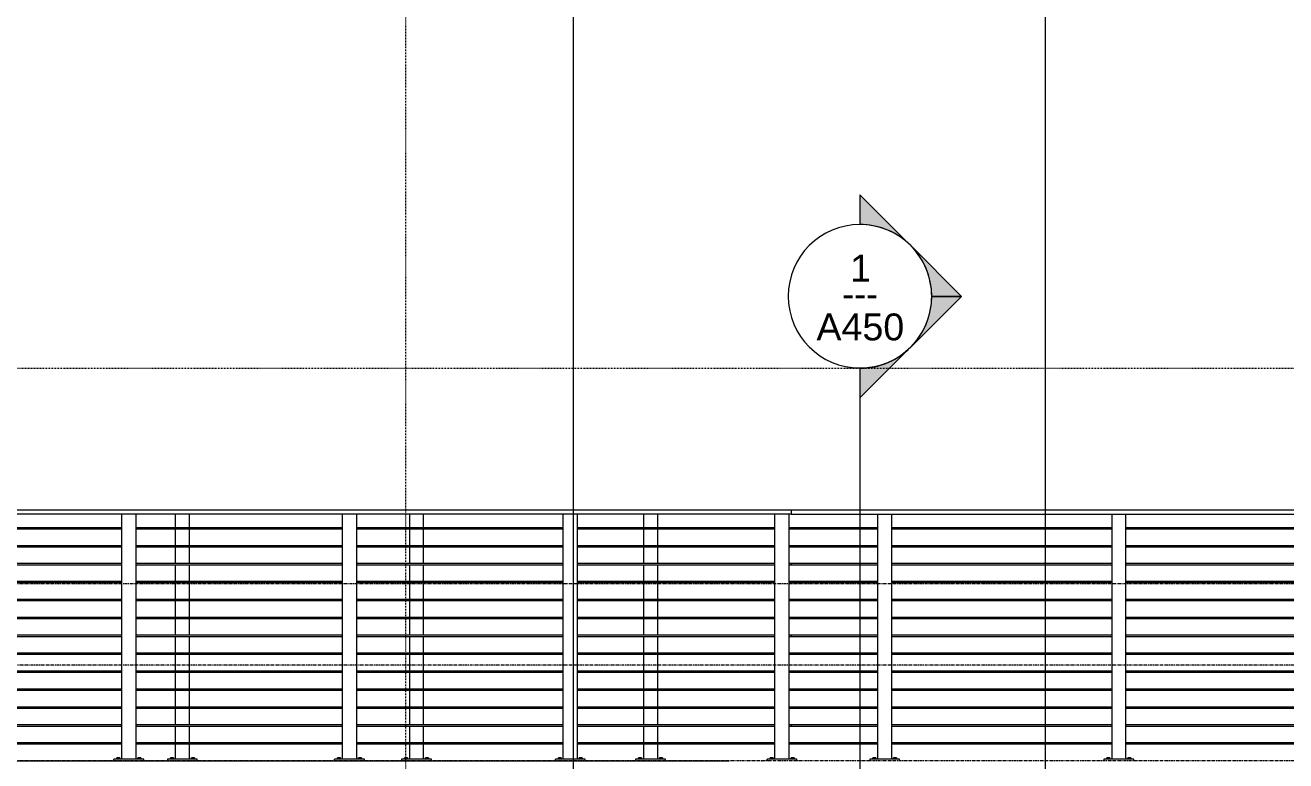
# Model space of a CAD drawing. Header units: inches. Extents: x -3210 to -1935, y -327 to 478.
# Drawn here: x -2940.5 to -2729.6, y 2.4 to 125.5 of the extents above; entities that cross this region are included whole.
import ezdxf

# ---------------------------------------------------------------- set-up
doc = ezdxf.new("R2010")
doc.units = ezdxf.units.IN
doc.header["$MEASUREMENT"] = 0
doc.linetypes.add('Aligning Line 1_8_', pattern=[0.25, 0.125, -0.125])
doc.linetypes.add('Grid Line 1_2_', pattern=[0.875, 0.5, -0.125, 0.125, -0.125])
for name, color, linetype, lineweight in [('A-FLOR', 192, 'Continuous', 18), ('A-FLOR-HRAL', 11, 'Continuous', 9), ('A-FLOR-LEVL-1', 51, 'Grid Line 1_2_', 9), ('G-ANNO-SYMB', 111, 'Aligning Line 1_8_', 9), ('G-ANNO-SYMB-1', 111, 'Continuous', 9)]:
    doc.layers.add(name, color=color, linetype=linetype, lineweight=lineweight)
doc.styles.add('Arial_1', font='arial.ttf', dxfattribs={"height": 4.5})
doc.styles.add('Century Gothic', font='ufonts.com_century-gothic.ttf', dxfattribs={"height": 4.5})

# ---------------------------------------------------------------- blocks, each defined once
blk = doc.blocks.new('Railing - 2_ x 1_2_ 2-1559248-BUILDING SECTION - NORTH_SOUTH - LOOKING EAST')
at = {"layer": 'A-FLOR-HRAL'}
for p, q in [((-2758.69, 43.62), (-2758.69, 2.62)), ((-2756.32, 2.62), (-2756.32, 43.62)), ((-2755, 2.62), (-2760, 2.62)), ((-2760, 2.62), (-2760, 2.37)), ((-2759.5, 2.62), (-2759.5, 2.87)), ((-2759.25, 2.87), (-2759.5, 2.87)), ((-2759, 2.87), (-2759.25, 2.87)), ((-2759, 2.87), (-2759, 2.62)), ((-2756, 2.62), (-2756, 2.87)), ((-2755.75, 2.87), (-2756, 2.87)), ((-2755.5, 2.87), (-2755.75, 2.87)), ((-2755.5, 2.87), (-2755.5, 2.62)), ((-2755, 2.37), (-2755, 2.62))]:
    blk.add_line(p, q, dxfattribs=at)
blk = doc.blocks.new('Railing - 2_ x 1_2_ 2-V2-BUILDING SECTION - NORTH_SOUTH - LOOKING EAST')
at = {"layer": 'A-FLOR-HRAL'}
for p, q in [((-2837.02, 43.62), (-2837.02, 41.37)), ((-2834.65, 41.37), (-2834.65, 43.62)), ((-2837.02, 41.19), (-2837.02, 38.37)), ((-2834.65, 38.37), (-2834.65, 41.19)), ((-2837.02, 38.19), (-2837.02, 35.37)), ((-2834.65, 35.37), (-2834.65, 38.19)), ((-2837.02, 35.19), (-2837.02, 32.37)), ((-2834.65, 32.37), (-2834.65, 35.19)), ((-2837.02, 32.19), (-2837.02, 29.37)), ((-2834.65, 29.37), (-2834.65, 32.19)), ((-2837.02, 29.19), (-2837.02, 26.37)), ((-2834.65, 26.37), (-2834.65, 29.19)), ((-2837.02, 26.19), (-2837.02, 23.37)), ((-2834.65, 23.37), (-2834.65, 26.19)), ((-2837.02, 23.19), (-2837.02, 20.37)), ((-2834.65, 20.37), (-2834.65, 23.19)), ((-2837.02, 20.19), (-2837.02, 17.37)), ((-2834.65, 17.37), (-2834.65, 20.19)), ((-2837.02, 17.19), (-2837.02, 14.37)), ((-2834.65, 14.37), (-2834.65, 17.19)), ((-2837.02, 14.19), (-2837.02, 11.37)), ((-2834.65, 11.37), (-2834.65, 14.19)), ((-2837.02, 11.19), (-2837.02, 8.37)), ((-2834.65, 8.37), (-2834.65, 11.19)), ((-2837.02, 8.19), (-2837.02, 5.37)), ((-2834.65, 5.37), (-2834.65, 8.19)), ((-2837.02, 5.19), (-2837.02, 2.62)), ((-2834.65, 2.62), (-2834.65, 5.19)), ((-2833.34, 2.62), (-2838.34, 2.62)), ((-2838.34, 2.62), (-2838.34, 2.37)), ((-2837.84, 2.62), (-2837.84, 2.87)), ((-2837.59, 2.87), (-2837.84, 2.87)), ((-2837.34, 2.87), (-2837.59, 2.87)), ((-2837.34, 2.87), (-2837.34, 2.62)), ((-2834.34, 2.62), (-2834.34, 2.87)), ((-2834.09, 2.87), (-2834.34, 2.87)), ((-2833.84, 2.87), (-2834.09, 2.87)), ((-2833.84, 2.87), (-2833.84, 2.62)), ((-2833.34, 2.37), (-2833.34, 2.62))]:
    blk.add_line(p, q, dxfattribs=at)
blk = doc.blocks.new('Railing - 2_ x 1_2_ 2-V6-BUILDING SECTION - NORTH_SOUTH - LOOKING EAST')
at = {"layer": 'A-FLOR-HRAL'}
for p, q in [((-3035.1, 2.62), (-3035.1, 43.62)), ((-3032.72, 2.62), (-3032.72, 43.62)), ((-3031.41, 2.62), (-3036.41, 2.62)), ((-3036.41, 2.37), (-3036.41, 2.62)), ((-3035.91, 2.62), (-3035.91, 2.87)), ((-3035.66, 2.87), (-3035.91, 2.87)), ((-3035.41, 2.87), (-3035.66, 2.87)), ((-3035.41, 2.87), (-3035.41, 2.62)), ((-3032.41, 2.62), (-3032.41, 2.87)), ((-3032.16, 2.87), (-3032.41, 2.87)), ((-3031.91, 2.87), (-3032.16, 2.87)), ((-3031.91, 2.87), (-3031.91, 2.62)), ((-3031.41, 2.37), (-3031.41, 2.62))]:
    blk.add_line(p, q, dxfattribs=at)
blk = doc.blocks.new('Railing - Railing-1114347-BUILDING SECTION - NORTH_SOUTH - LOOKING EAST')
at = {"layer": 'A-FLOR-HRAL'}
for p, q in [((-3072.34, 44.38), (-2812.34, 44.38)), ((-2812.34, 44.38), (-2812.34, 43.62)), ((-2812.34, 44.38), (-2718.34, 44.38)), ((-2812.34, 43.62), (-3072.34, 43.62)), ((-2812.34, 43.62), (-2718.34, 43.62)), ((-2924.31, 41.37), (-2958.86, 41.37)), ((-2958.86, 41.19), (-2924.31, 41.19)), ((-2887.39, 41.37), (-2921.93, 41.37)), ((-2921.93, 41.19), (-2887.39, 41.19)), ((-2850.45, 41.37), (-2885.01, 41.37)), ((-2885.01, 41.19), (-2850.45, 41.19)), ((-2815.02, 41.37), (-2848.08, 41.37)), ((-2848.08, 41.19), (-2815.02, 41.19)), ((-2812.34, 41.37), (-2812.65, 41.37)), ((-2812.65, 41.19), (-2812.34, 41.19)), ((-2797.86, 41.37), (-2812.34, 41.37)), ((-2812.34, 41.37), (-2812.34, 41.28)), ((-2812.34, 41.28), (-2812.34, 41.19)), ((-2812.34, 41.19), (-2797.86, 41.19)), ((-2758.69, 41.37), (-2795.48, 41.37)), ((-2795.48, 41.19), (-2758.69, 41.19)), ((-2721.02, 41.37), (-2756.32, 41.37)), ((-2756.32, 41.19), (-2721.02, 41.19)), ((-2924.31, 38.37), (-2958.86, 38.37)), ((-2958.86, 38.19), (-2924.31, 38.19)), ((-2887.39, 38.37), (-2921.93, 38.37)), ((-2921.93, 38.19), (-2887.39, 38.19)), ((-2850.45, 38.37), (-2885.01, 38.37)), ((-2885.01, 38.19), (-2850.45, 38.19)), ((-2815.02, 38.37), (-2848.08, 38.37)), ((-2848.08, 38.19), (-2815.02, 38.19)), ((-2812.34, 38.37), (-2812.65, 38.37)), ((-2812.65, 38.19), (-2812.34, 38.19)), ((-2797.86, 38.37), (-2812.34, 38.37)), ((-2812.34, 38.37), (-2812.34, 38.28)), ((-2812.34, 38.28), (-2812.34, 38.19)), ((-2812.34, 38.19), (-2797.86, 38.19)), ((-2758.69, 38.37), (-2795.48, 38.37)), ((-2795.48, 38.19), (-2758.69, 38.19)), ((-2721.02, 38.37), (-2756.32, 38.37)), ((-2756.32, 38.19), (-2721.02, 38.19)), ((-2924.31, 35.37), (-2958.86, 35.37)), ((-2958.86, 35.19), (-2924.31, 35.19)), ((-2887.39, 35.37), (-2921.93, 35.37)), ((-2921.93, 35.19), (-2887.39, 35.19)), ((-2850.45, 35.37), (-2885.01, 35.37)), ((-2885.01, 35.19), (-2850.45, 35.19)), ((-2815.02, 35.37), (-2848.08, 35.37)), ((-2848.08, 35.19), (-2815.02, 35.19)), ((-2812.34, 35.37), (-2812.65, 35.37)), ((-2812.65, 35.19), (-2812.34, 35.19)), ((-2797.86, 35.37), (-2812.34, 35.37)), ((-2812.34, 35.37), (-2812.34, 35.28)), ((-2812.34, 35.28), (-2812.34, 35.19)), ((-2812.34, 35.19), (-2797.86, 35.19)), ((-2758.69, 35.37), (-2795.48, 35.37)), ((-2795.48, 35.19), (-2758.69, 35.19)), ((-2721.02, 35.37), (-2756.32, 35.37)), ((-2756.32, 35.19), (-2721.02, 35.19)), ((-2924.31, 32.37), (-2958.86, 32.37)), ((-2958.86, 32.19), (-2924.31, 32.19)), ((-2887.39, 32.37), (-2921.93, 32.37)), ((-2921.93, 32.19), (-2887.39, 32.19)), ((-2850.45, 32.37), (-2885.01, 32.37)), ((-2885.01, 32.19), (-2850.45, 32.19)), ((-2815.02, 32.37), (-2848.08, 32.37)), ((-2848.08, 32.19), (-2815.02, 32.19)), ((-2812.34, 32.37), (-2812.65, 32.37)), ((-2812.65, 32.19), (-2812.34, 32.19)), ((-2797.86, 32.37), (-2812.34, 32.37)), ((-2812.34, 32.37), (-2812.34, 32.28)), ((-2812.34, 32.28), (-2812.34, 32.19)), ((-2812.34, 32.19), (-2797.86, 32.19)), ((-2758.69, 32.37), (-2795.48, 32.37)), ((-2795.48, 32.19), (-2758.69, 32.19)), ((-2721.02, 32.37), (-2756.32, 32.37)), ((-2756.32, 32.19), (-2721.02, 32.19)), ((-2924.31, 29.37), (-2958.86, 29.37)), ((-2958.86, 29.19), (-2924.31, 29.19)), ((-2887.39, 29.37), (-2921.93, 29.37)), ((-2921.93, 29.19), (-2887.39, 29.19)), ((-2850.45, 29.37), (-2885.01, 29.37)), ((-2885.01, 29.19), (-2850.45, 29.19)), ((-2815.02, 29.37), (-2848.08, 29.37)), ((-2848.08, 29.19), (-2815.02, 29.19)), ((-2812.34, 29.37), (-2812.65, 29.37)), ((-2812.65, 29.19), (-2812.34, 29.19)), ((-2797.86, 29.37), (-2812.34, 29.37)), ((-2812.34, 29.37), (-2812.34, 29.28)), ((-2812.34, 29.28), (-2812.34, 29.19)), ((-2812.34, 29.19), (-2797.86, 29.19)), ((-2758.69, 29.37), (-2795.48, 29.37)), ((-2795.48, 29.19), (-2758.69, 29.19)), ((-2721.02, 29.37), (-2756.32, 29.37)), ((-2756.32, 29.19), (-2721.02, 29.19)), ((-2924.31, 26.37), (-2958.86, 26.37)), ((-2958.86, 26.19), (-2924.31, 26.19)), ((-2887.38, 26.37), (-2921.93, 26.37)), ((-2921.93, 26.19), (-2887.38, 26.19)), ((-2850.45, 26.37), (-2885.01, 26.37)), ((-2885.01, 26.19), (-2850.45, 26.19)), ((-2815.02, 26.37), (-2848.08, 26.37)), ((-2848.08, 26.19), (-2815.02, 26.19)), ((-2812.34, 26.37), (-2812.65, 26.37)), ((-2812.65, 26.19), (-2812.34, 26.19)), ((-2797.86, 26.37), (-2812.34, 26.37)), ((-2812.34, 26.37), (-2812.34, 26.28)), ((-2812.34, 26.28), (-2812.34, 26.19)), ((-2812.34, 26.19), (-2797.86, 26.19)), ((-2758.69, 26.37), (-2795.48, 26.37)), ((-2795.48, 26.19), (-2758.69, 26.19)), ((-2721.02, 26.37), (-2756.32, 26.37)), ((-2756.32, 26.19), (-2721.02, 26.19)), ((-2924.31, 23.37), (-2958.86, 23.37)), ((-2887.39, 23.37), (-2921.93, 23.37)), ((-2850.45, 23.37), (-2885.01, 23.37)), ((-2815.02, 23.37), (-2848.08, 23.37)), ((-2812.34, 23.37), (-2812.65, 23.37)), ((-2812.34, 23.37), (-2812.34, 23.28)), ((-2797.86, 23.37), (-2812.34, 23.37)), ((-2812.34, 23.28), (-2812.34, 23.19)), ((-2758.69, 23.37), (-2795.48, 23.37)), ((-2721.02, 23.37), (-2756.32, 23.37)), ((-2958.86, 23.19), (-2924.31, 23.19)), ((-2921.93, 23.19), (-2887.39, 23.19)), ((-2885.01, 23.19), (-2850.45, 23.19)), ((-2848.08, 23.19), (-2815.02, 23.19)), ((-2812.65, 23.19), (-2812.34, 23.19)), ((-2812.34, 23.19), (-2797.86, 23.19)), ((-2795.48, 23.19), (-2758.69, 23.19)), ((-2756.32, 23.19), (-2721.02, 23.19)), ((-2924.31, 20.37), (-2958.86, 20.37)), ((-2958.86, 20.19), (-2924.31, 20.19)), ((-2887.39, 20.37), (-2921.93, 20.37)), ((-2921.93, 20.19), (-2887.39, 20.19)), ((-2850.45, 20.37), (-2885.01, 20.37)), ((-2885.01, 20.19), (-2850.45, 20.19)), ((-2815.02, 20.37), (-2848.08, 20.37)), ((-2848.08, 20.19), (-2815.02, 20.19)), ((-2812.34, 20.37), (-2812.65, 20.37)), ((-2812.65, 20.19), (-2812.34, 20.19)), ((-2812.34, 20.37), (-2812.34, 20.28)), ((-2797.86, 20.37), (-2812.34, 20.37)), ((-2812.34, 20.28), (-2812.34, 20.19)), ((-2812.34, 20.19), (-2797.86, 20.19)), ((-2758.69, 20.37), (-2795.48, 20.37)), ((-2795.48, 20.19), (-2758.69, 20.19)), ((-2721.02, 20.37), (-2756.32, 20.37)), ((-2756.32, 20.19), (-2721.02, 20.19)), ((-2924.31, 17.37), (-2958.86, 17.37)), ((-2958.86, 17.19), (-2924.31, 17.19)), ((-2887.39, 17.37), (-2921.93, 17.37)), ((-2921.93, 17.19), (-2887.39, 17.19)), ((-2850.45, 17.37), (-2885.01, 17.37)), ((-2885.01, 17.19), (-2850.45, 17.19)), ((-2815.02, 17.37), (-2848.08, 17.37)), ((-2848.08, 17.19), (-2815.02, 17.19)), ((-2812.34, 17.37), (-2812.65, 17.37)), ((-2812.65, 17.19), (-2812.34, 17.19)), ((-2812.34, 17.37), (-2812.34, 17.28)), ((-2797.86, 17.37), (-2812.34, 17.37)), ((-2812.34, 17.28), (-2812.34, 17.19)), ((-2812.34, 17.19), (-2797.86, 17.19)), ((-2758.69, 17.37), (-2795.48, 17.37)), ((-2795.48, 17.19), (-2758.69, 17.19)), ((-2721.02, 17.37), (-2756.32, 17.37)), ((-2756.32, 17.19), (-2721.02, 17.19)), ((-2924.31, 14.37), (-2958.86, 14.37)), ((-2958.86, 14.19), (-2924.31, 14.19)), ((-2887.39, 14.37), (-2921.93, 14.37)), ((-2921.93, 14.19), (-2887.39, 14.19)), ((-2850.45, 14.37), (-2885.01, 14.37)), ((-2885.01, 14.19), (-2850.45, 14.19)), ((-2815.02, 14.37), (-2848.08, 14.37)), ((-2848.08, 14.19), (-2815.02, 14.19)), ((-2812.34, 14.37), (-2812.65, 14.37)), ((-2812.65, 14.19), (-2812.34, 14.19)), ((-2812.34, 14.37), (-2812.34, 14.28)), ((-2797.86, 14.37), (-2812.34, 14.37)), ((-2812.34, 14.28), (-2812.34, 14.19)), ((-2812.34, 14.19), (-2797.86, 14.19)), ((-2758.69, 14.37), (-2795.48, 14.37)), ((-2795.48, 14.19), (-2758.69, 14.19)), ((-2721.02, 14.37), (-2756.32, 14.37)), ((-2756.32, 14.19), (-2721.02, 14.19)), ((-2924.31, 11.37), (-2958.86, 11.37)), ((-2958.86, 11.19), (-2924.31, 11.19)), ((-2887.39, 11.37), (-2921.93, 11.37)), ((-2921.93, 11.19), (-2887.39, 11.19)), ((-2850.45, 11.37), (-2885.01, 11.37)), ((-2885.01, 11.19), (-2850.45, 11.19)), ((-2815.02, 11.37), (-2848.08, 11.37)), ((-2848.08, 11.19), (-2815.02, 11.19)), ((-2812.34, 11.37), (-2812.65, 11.37)), ((-2812.65, 11.19), (-2812.34, 11.19)), ((-2812.34, 11.37), (-2812.34, 11.28)), ((-2797.86, 11.37), (-2812.34, 11.37)), ((-2812.34, 11.28), (-2812.34, 11.19)), ((-2812.34, 11.19), (-2797.86, 11.19)), ((-2758.69, 11.37), (-2795.48, 11.37)), ((-2795.48, 11.19), (-2758.69, 11.19)), ((-2721.02, 11.37), (-2756.32, 11.37)), ((-2756.32, 11.19), (-2721.02, 11.19)), ((-2924.31, 8.37), (-2958.86, 8.37)), ((-2958.86, 8.19), (-2924.31, 8.19)), ((-2887.39, 8.37), (-2921.93, 8.37)), ((-2921.93, 8.19), (-2887.39, 8.19)), ((-2850.45, 8.37), (-2885.01, 8.37)), ((-2885.01, 8.19), (-2850.45, 8.19)), ((-2815.02, 8.37), (-2848.08, 8.37)), ((-2848.08, 8.19), (-2815.02, 8.19)), ((-2812.34, 8.37), (-2812.65, 8.37)), ((-2812.65, 8.19), (-2812.34, 8.19)), ((-2797.86, 8.37), (-2812.34, 8.37)), ((-2812.34, 8.37), (-2812.34, 8.28)), ((-2812.34, 8.28), (-2812.34, 8.19)), ((-2812.34, 8.19), (-2797.86, 8.19)), ((-2758.69, 8.37), (-2795.48, 8.37)), ((-2795.48, 8.19), (-2758.69, 8.19)), ((-2721.02, 8.37), (-2756.32, 8.37)), ((-2756.32, 8.19), (-2721.02, 8.19)), ((-2924.31, 5.37), (-2958.86, 5.37)), ((-2958.86, 5.19), (-2924.31, 5.19)), ((-2887.39, 5.37), (-2921.93, 5.37)), ((-2921.93, 5.19), (-2887.39, 5.19)), ((-2850.45, 5.37), (-2885.01, 5.37)), ((-2885.01, 5.19), (-2850.45, 5.19)), ((-2815.02, 5.37), (-2848.08, 5.37)), ((-2848.08, 5.19), (-2815.02, 5.19)), ((-2812.34, 5.37), (-2812.65, 5.37)), ((-2812.65, 5.19), (-2812.34, 5.19)), ((-2797.86, 5.37), (-2812.34, 5.37)), ((-2812.34, 5.37), (-2812.34, 5.28)), ((-2812.34, 5.28), (-2812.34, 5.19)), ((-2812.34, 5.19), (-2797.86, 5.19)), ((-2758.69, 5.37), (-2795.48, 5.37)), ((-2795.48, 5.19), (-2758.69, 5.19)), ((-2725.84, 5.37), (-2756.32, 5.37)), ((-2756.32, 5.19), (-2725.84, 5.19))]:
    blk.add_line(p, q, dxfattribs=at)
for name, p in [('Railing - 2_ x 1_2_ 2-V6-BUILDING SECTION - NORTH_SOUTH - LOOKING EAST', (110.79, 0)), ('Railing - 2_ x 1_2_ 2-V2-BUILDING SECTION - NORTH_SOUTH - LOOKING EAST', (-78.33, 0)), ('Railing - 2_ x 1_2_ 2-V6-BUILDING SECTION - NORTH_SOUTH - LOOKING EAST', (147.71, 0)), ('Railing - 2_ x 1_2_ 2-V2-BUILDING SECTION - NORTH_SOUTH - LOOKING EAST', (-39.17, 0)), ('Railing - 2_ x 1_2_ 2-V6-BUILDING SECTION - NORTH_SOUTH - LOOKING EAST', (184.64, 0)), ('Railing - 2_ x 1_2_ 2-V2-BUILDING SECTION - NORTH_SOUTH - LOOKING EAST', (0, 0)), ('Railing - 2_ x 1_2_ 2-V6-BUILDING SECTION - NORTH_SOUTH - LOOKING EAST', (220.07, 0)), ('Railing - 2_ x 1_2_ 2-1559248-BUILDING SECTION - NORTH_SOUTH - LOOKING EAST', (-39.17, 0)), ('Railing - 2_ x 1_2_ 2-1559248-BUILDING SECTION - NORTH_SOUTH - LOOKING EAST', (0, 0))]:
    blk.add_blockref(name, p)
blk = doc.blocks.new('Section - Section Head - Filled-22785-BUILDING SECTION - NORTH_SOUTH - LOOKING EAST')
at = {"layer": 'G-ANNO-SYMB-1'}
h = blk.add_hatch(color=256, dxfattribs=at)
edge = h.paths.add_edge_path(flags=0)
edge.add_arc((-2800.8, 80.08), 12.02, 47.9216, 90)
edge.add_line((-2800.8, 92.1), (-2800.8, 97.06))
edge.add_line((-2800.8, 97.06), (-2792.75, 89))
h = blk.add_hatch(color=256, dxfattribs=at)
edge = h.paths.add_edge_path(flags=0)
edge.add_line((-2792.31, 88.57), (-2783.83, 80.08))
edge.add_line((-2783.83, 80.08), (-2788.8, 80.08))
edge.add_arc((-2800.8, 80.08), 12, 0, 45)
h = blk.add_hatch(color=256, dxfattribs=at)
edge = h.paths.add_edge_path(flags=0)
edge.add_arc((-2800.8, 80.08), 12, 315, 360)
edge.add_line((-2788.8, 80.08), (-2783.83, 80.08))
edge.add_line((-2783.83, 80.08), (-2792.31, 71.6))
h = blk.add_hatch(color=256, dxfattribs=at)
edge = h.paths.add_edge_path(flags=0)
edge.add_line((-2792.75, 71.17), (-2800.8, 63.11))
edge.add_line((-2800.8, 63.11), (-2800.8, 68.07))
edge.add_arc((-2800.8, 80.08), 12.02, 270, 312.0784)
for p, q in [((-2792.75, 89), (-2800.8, 97.06)), ((-2800.8, 97.06), (-2800.8, 92.1)), ((-2783.83, 80.08), (-2792.31, 88.57)), ((-2792.31, 71.6), (-2783.83, 80.08)), ((-2788.8, 80.08), (-2783.83, 80.08)), ((-2783.83, 80.08), (-2788.8, 80.08)), ((-2800.8, 63.11), (-2792.75, 71.17)), ((-2800.8, 68.07), (-2800.8, 63.11))]:
    blk.add_line(p, q, dxfattribs=at)
for centre, radius, start, end in [((-2800.8, 80.1), 12, 90, 270), ((-2800.8, 80.1), 12, 270, 90), ((-2800.8, 80.08), 12.02, 47.9216, 90), ((-2800.8, 80.08), 12, 0, 45), ((-2800.8, 80.08), 12, 315, 360), ((-2800.8, 80.08), 12.02, 270, 312.0784)]:
    blk.add_arc(centre, radius, start, end, dxfattribs=at)

msp = doc.modelspace()

# ---------------------------------------------------------------- linework, layer by layer
at = {"layer": 'A-FLOR'}
for p, q in [((-3074.33668, 2.375), (-2822.71168, 2.375)), ((-2817.21168, 2.375), (-2817.08668, 2.375))]:
    msp.add_line(p, q, dxfattribs=at)
at = {"layer": 'A-FLOR-LEVL-1'}
for p, q in [((-1935.47917, 32), (-3194.57025, 32)), ((-1935.47917, 18.375), (-3194.57025, 18.375)), ((-1935.47917, 2.375), (-3194.57025, 2.375))]:
    msp.add_line(p, q, dxfattribs=at)
at = {"layer": 'G-ANNO-SYMB'}
for p, q in [((-2876.84459, 405.76985), (-2876.84459, -182.48287)), ((-3146.19812, 68.08485), (-2664.96488, 68.08485))]:
    msp.add_line(p, q, dxfattribs=at)
at = {"layer": 'G-ANNO-SYMB-1'}
for p, q in [((-2769.84056, 440.59406), (-2769.84056, -162.07487)), ((-2848.79874, 405.76985), (-2848.79874, -196.89908)), ((-2800.79874, 68.08485), (-2800.79874, -166.82054))]:
    msp.add_line(p, q, dxfattribs=at)

# ---------------------------------------------------------------- block references
at = {"layer": 'A-FLOR-HRAL'}
msp.add_blockref('Railing - Railing-1114347-BUILDING SECTION - NORTH_SOUTH - LOOKING EAST', (0, 0), dxfattribs=at)
at = {"layer": 'G-ANNO-SYMB-1'}
msp.add_blockref('Section - Section Head - Filled-22785-BUILDING SECTION - NORTH_SOUTH - LOOKING EAST', (0, 0), dxfattribs=at)

# ---------------------------------------------------------------- texts
at = {"layer": 'G-ANNO-SYMB-1', "char_height": 4.5, "attachment_point": 1}
for s, insert, width, style in [('1', (-2802.45923, 87.03917), 4.242, 'Arial_1'), ('---', (-2803.78488, 82.78582), 7.7265, 'Century Gothic'), ('A450', (-2808.08127, 77.22105), 17.877, 'Arial_1')]:
    msp.add_mtext(s, dxfattribs=dict(at, insert=insert, width=width, style=style))

doc.saveas('drawing.dxf')
